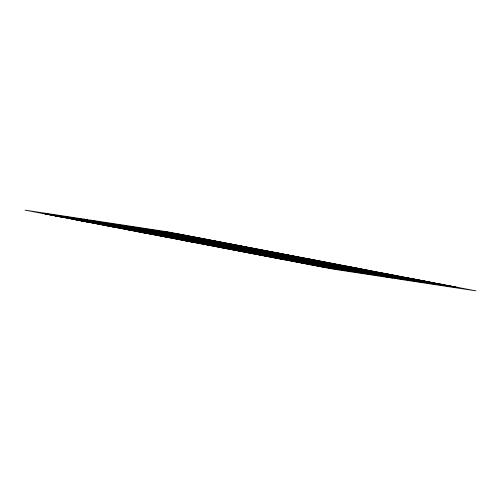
<?xml version="1.0" encoding="UTF-8"?>
<svg xmlns="http://www.w3.org/2000/svg" width="501" height="501" viewBox="0 0 501 501"><rect width="100%" height="100%" fill="white"/><g stroke="black" fill="none" stroke-linecap="round" stroke-linejoin="round"><path stroke-width="0.75" d="M43.7 213.526L42.691 213.37L58.035 216.351M46.443 213.94L45.434 213.789L62.675 217.265L54.684 215.737M49.186 214.359L48.177 214.203L86.93 221.912L74.799 219.57M51.929 214.772L50.92 214.622L78.914 220.215M54.672 215.192L53.663 215.042L89.616 222.194M57.408 215.605L56.406 215.455L91.101 222.363M60.151 216.025L59.143 215.875L86.341 221.304M62.894 216.445L61.886 216.288L122.52 228.281M68.38 217.277L67.372 217.121L100.657 223.628M71.123 217.691L70.115 217.54L159.963 235.232M73.86 218.11L72.858 217.954L103.394 224.047M76.603 218.524L75.595 218.373L106.137 224.467M79.346 218.943L78.338 218.787L108.88 224.88M83.824 219.62L117.109 226.133M87.569 220.19L86.567 220.039L119.845 226.546M90.312 220.609L89.31 220.453L179.158 238.15M93.054 221.022L92.046 220.872L122.588 226.966M95.797 221.442L94.789 221.285L125.331 227.379M391.494 277.479L392.502 277.629L361.96 271.536M394.237 277.892L395.239 278.049L364.703 271.955M396.98 278.312L397.982 278.462L308.134 260.77M399.717 278.725L400.725 278.882L367.44 272.369M402.46 279.145L403.468 279.295L370.183 272.788M407.946 279.978L408.954 280.128L378.412 274.034M410.688 280.391L411.69 280.547L381.155 274.454M413.431 280.81L414.433 280.961L383.891 274.867M416.168 281.224L417.176 281.38L251.051 248.903M418.911 281.643L419.919 281.794L386.634 275.287M424.397 282.476L425.405 282.627L338.294 265.348M427.14 282.89L428.142 283.046L397.606 276.953M429.877 283.309L430.885 283.46L400.343 277.372M432.62 283.723L433.628 283.879L270.246 251.815M435.363 284.142L436.371 284.292L403.086 277.786M440.849 284.975L441.857 285.125L351.22 267.165M443.592 285.395L444.594 285.545L409.899 278.637M446.328 285.808L447.337 285.958L411.384 278.806M449.071 286.228L450.08 286.378L418.022 279.99M454.557 287.06L455.566 287.211L438.325 283.735M457.3 287.474L458.309 287.63L447.049 285.407M177.298 233.842L280.51 253.575M174.555 233.428L196.999 237.718M199.141 238.031L351.395 267.402M171.956 233.028L194.256 237.305M196.398 237.612L272.005 252.141M169.213 232.614L269.262 251.727M166.476 232.195L266.519 251.308M163.733 231.781L263.776 250.895M163.589 231.756L261.04 250.475M160.846 231.343L258.297 250.062M158.103 230.923L255.554 249.642M155.366 230.51L252.811 249.229M152.623 230.091L250.068 248.809M149.88 229.677L247.325 248.396M147.137 229.258L244.588 247.976M144.394 228.844L241.845 247.563M141.658 228.425L239.102 247.143M138.915 228.011L236.359 246.724M136.172 227.592L249.93 249.46A342.966 1.797 10.8 0 1 295.646 258.316M133.429 227.178L310.263 261.153M130.686 226.759L229.12 245.571M127.943 226.346L302.04 259.906M125.206 225.926L358.102 270.985M122.463 225.513L222.651 244.645M119.72 225.093L219.908 244.225M116.977 224.68L228.481 245.991M114.234 224.26L217.19 243.924M111.491 223.847L216.557 243.918M108.755 223.427L219.25 244.551M106.012 223.014L143.605 230.216M152.486 231.819L212.286 243.317M231.105 246.974L240.618 248.79L204.502 241.833M276.984 255.76L285.639 257.414L259.412 252.341A342.452 1.791 10.8 0 0 222.901 245.271M338.375 267.515L346.498 269.068L308.403 261.616M362.824 272.2L370.821 273.728L348.395 269.363M385.081 276.458L387.016 276.796L217.866 243.849M267.02 254.283L375.656 275.049M267.734 254.533L372.913 274.636M261.791 253.5L370.17 274.216M262.161 253.681L367.427 273.803M364.69 273.383L192.484 240.305M261.898 253.857L361.947 272.97M259.155 253.437L359.204 272.55M256.412 253.024L332.025 267.553M334.167 267.86L356.462 272.137M253.675 252.604L329.282 267.133M331.424 267.446L353.863 271.742M250.932 252.191L326.539 266.72M328.681 267.027L351.12 271.323M248.189 251.771L348.377 270.909M245.446 251.358L345.634 270.49M242.703 250.938L342.897 270.077M239.96 250.525L340.154 269.657M337.411 269.244L222.826 247.312M236.234 250.018L334.668 268.824M331.925 268.411L155.091 234.43M231.738 249.273L329.182 267.991M228.995 248.859L326.445 267.572M226.252 248.44L323.702 267.158M106.149 225.594L114.441 227.178L102.692 224.918M138.852 231.857L147.476 233.504L128.281 229.796M182.602 240.236L192.015 242.033L145.672 232.946M220.49 247.425L284.355 259.718M342.477 265.436L358.177 268.492M308.985 258.967L355.328 268.054M277.642 253.005L410.2 278.9M272.989 252.235L289.14 255.353M301.965 257.946L348.652 266.989M267.503 251.402L299.222 257.533M311.603 260.044L343.166 266.156M264.766 250.982L340.423 265.737M262.023 250.569L308.86 259.631M320.928 262.086L337.68 265.323M259.28 250.149L334.944 264.904M256.537 249.736L332.201 264.49M253.794 249.316L329.458 264.071M248.314 248.483L382.783 274.736M245.571 248.07L323.972 263.238M242.828 247.651L377.297 273.903M240.085 247.237L318.492 262.405M237.342 246.818L315.749 261.985M234.6 246.404L313.006 261.572M307.52 260.739L228.137 245.477M288.025 257.088L304.783 260.32M220.891 244.319L389.759 277.216L359.217 271.122M208.93 242.233L300.055 259.869M212.8 243.098L231.174 246.63A342.615 1.791 10.8 0 1 270.709 254.283M295.909 259.18L264.672 253.13A342.44 1.791 10.8 0 0 226.327 245.709M211.666 242.991L285.889 257.345M203.506 241.526L229.258 246.486A342.571 1.791 10.8 0 1 267.334 253.857M274.128 255.642L251.001 251.189A341.788 1.791 10.8 0 1 227.961 246.73M196.862 240.806L223.765 246.01A342.001 1.791 10.8 0 0 252.786 251.627M273.158 255.566L246.498 250.431A342.045 1.791 10.8 0 1 216.319 244.582M190.211 239.628L219.72 245.34A342.221 1.791 10.8 0 0 254.495 252.072M266.664 254.427L249.172 251.064A342.271 1.791 10.8 0 1 213.232 244.1M194.451 240.568L213.439 244.231A342.603 1.791 10.8 0 0 252.711 251.84M266.545 254.514L247.87 250.926A342.584 1.791 10.8 0 1 207.427 243.091M271.11 255.51L255.679 252.529A342.803 1.797 10.8 0 1 212.286 244.125M263.658 254.182L120.929 226.308M260.915 253.763L126.446 227.517M258.172 253.349L123.703 227.097M179.765 238.182L255.429 252.93M177.028 237.762L252.686 252.517M174.285 237.342L191.038 240.58M203.105 243.035L249.949 252.097M171.542 236.929L247.206 251.684M168.799 236.51L244.463 251.264M166.056 236.096L197.626 242.202M241.72 250.851L107.252 224.598M237.224 250.105L104.509 224.185M157.834 234.844L234.481 249.692M230.754 249.185L96.28 222.932M152.348 234.011L228.011 248.765M149.605 233.598L223.358 247.995M142.823 232.508L166.457 237.105M414.07 279.088L452.823 286.797L422.174 280.641M405.253 277.448L422.95 280.917M386.559 273.822L421.166 280.685M378.005 272.237L421.635 280.898M353.524 267.496L417.677 280.247M349.26 267.014L407.457 278.481M346.523 266.601L404.72 278.068M343.78 266.181L399.234 277.235M341.037 265.768L396.491 276.815M335.551 264.935L393.748 276.402M332.808 264.515L391.005 275.982M330.071 264.102L388.269 275.569M321.842 262.85L380.04 274.316M319.099 262.436L406.211 279.715L316.356 262.017M313.62 261.603L371.817 273.07M310.877 261.184L369.074 272.65M305.391 260.351L363.588 271.818M302.648 259.931L360.845 271.404M293.924 258.585L356.017 270.816M293.774 258.673L307.207 261.297M289.177 257.896L318.88 263.783L278.637 255.961M187.217 238.927L205.034 242.365M175.25 236.679L197.4 241M155.842 232.915L200.807 241.776M137.343 229.377L198.415 241.432M129.264 227.823L187.38 239.397M118.217 226.264L176.415 237.731M115.474 225.851L173.672 237.317M112.731 225.431L170.929 236.898M168.192 236.485L81.081 219.206L114.366 225.713M109.995 225.018L165.449 236.065M99.023 223.352L157.22 234.819M93.543 222.519L151.74 233.986M126.565 229.189L152.592 234.268M90.8 222.1L149.78 233.835M83.323 220.753L127.223 229.471M79.365 220.102L130.341 230.166M79.834 220.315L101.703 224.598M78.05 220.083L102.811 224.905M408.572 278.619L439.114 284.712L405.829 278.205M392.12 276.12L422.662 282.213L389.377 275.7M105.598 223.296L128.519 227.761M110.946 224.467L128.074 227.798M97.914 223.214L64.629 216.708L95.171 222.795M56.889 215.799L82.978 221.01M209.944 245.296A342.966 1.797 10.8 0 1 164.222 236.441M212.681 245.709A342.966 1.797 10.8 0 1 166.965 236.854M215.424 246.129A342.966 1.797 10.8 0 1 169.707 237.274M218.167 246.542A342.966 1.797 10.8 0 1 172.45 237.687M220.91 246.962A342.966 1.797 10.8 0 1 175.193 238.107M223.653 247.375A342.966 1.797 10.8 0 1 177.936 238.52M226.396 247.795A342.966 1.797 10.8 0 1 180.673 238.939M229.132 248.208A342.966 1.797 10.8 0 1 183.416 239.353M231.875 248.628A342.966 1.797 10.8 0 1 186.159 239.772M234.618 249.041A342.966 1.797 10.8 0 1 188.902 240.186M237.361 249.46A342.966 1.797 10.8 0 1 191.645 240.605M240.104 249.874A342.966 1.797 10.8 0 1 194.388 241.019M242.847 250.293A342.966 1.797 10.8 0 1 197.125 241.438M245.584 250.707A342.966 1.797 10.8 0 1 199.868 241.851M258.973 252.711A341.958 1.791 10.8 0 1 237.142 248.483M340.624 268.323A449.942 2.355 10.8 0 1 309.317 262.311M291.056 255.704A342.966 1.797 10.8 0 1 336.778 264.559M288.319 255.291A342.966 1.797 10.8 0 1 334.035 264.146M285.576 254.871A342.966 1.797 10.8 0 1 331.293 263.726M282.833 254.458A342.966 1.797 10.8 0 1 328.55 263.313M280.09 254.038A342.966 1.797 10.8 0 1 325.807 262.893M277.347 253.625A342.966 1.797 10.8 0 1 323.064 262.48M274.604 253.205A342.966 1.797 10.8 0 1 320.327 262.061M271.868 252.792A342.966 1.797 10.8 0 1 317.584 261.647M269.125 252.372A342.966 1.797 10.8 0 1 314.841 261.228M266.382 251.959A342.966 1.797 10.8 0 1 312.098 260.814M263.639 251.54A342.966 1.797 10.8 0 1 309.355 260.395M260.896 251.126A342.966 1.797 10.8 0 1 306.612 259.981M258.153 250.707A342.966 1.797 10.8 0 1 303.875 259.562M255.416 250.293A342.966 1.797 10.8 0 1 301.132 259.149M252.673 249.874A342.966 1.797 10.8 0 1 298.389 258.729M247.187 249.041A342.966 1.797 10.8 0 1 292.903 257.896M244.444 248.628A342.966 1.797 10.8 0 1 290.16 257.483M241.701 248.208A342.966 1.797 10.8 0 1 287.424 257.063M238.964 247.795A342.966 1.797 10.8 0 1 284.681 256.644M236.221 247.375A342.966 1.797 10.8 0 1 281.938 256.23M223.459 245.265A342.346 1.791 10.8 0 1 257.113 251.784M84.343 219.144L25.05 210.138L333.303 269.169L392.59 278.18L84.343 219.144M167.697 231.831L89.948 220.014L398.201 279.051L475.95 290.862L167.697 231.831"/></g></svg>
